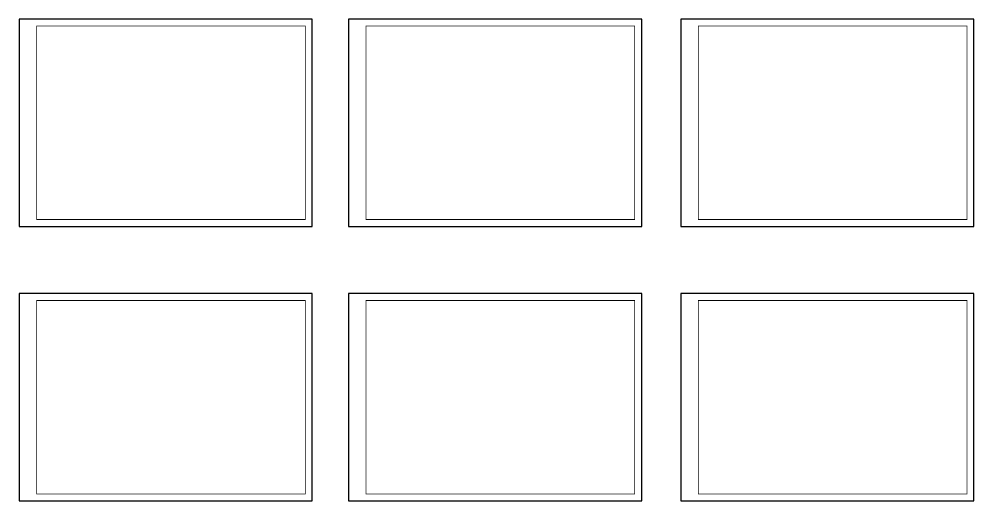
# Model space of a CAD drawing. Extents: x 380662 to 384336, y 3073712 to 3075492.
# Drawn here: x 381351 to 382035, y 3073712 to 3074058 of the extents above; entities that cross this region are included whole.
import ezdxf

# ---------------------------------------------------------------- set-up
doc = ezdxf.new("R2010")
doc.units = 0
doc.header["$LTSCALE"] = 0.5
doc.layers.add('TWT_TITLE', color=7, linetype='CONTINUOUS')

msp = doc.modelspace()

# ---------------------------------------------------------------- linework, layer by layer
at = {"layer": 'TWT_TITLE', "linetype": 'Continuous'}
for points in [[(381351, 3073909), (381561, 3073909), (381561, 3074057.5), (381351, 3074057.5)], [(381587, 3073909), (381797, 3073909), (381797, 3074057.5), (381587, 3074057.5)], [(381825, 3073909), (382035, 3073909), (382035, 3074057.5), (381825, 3074057.5)], [(381351, 3073712.5), (381561, 3073712.5), (381561, 3073861), (381351, 3073861)], [(381587, 3073712.5), (381797, 3073712.5), (381797, 3073861), (381587, 3073861)], [(381825, 3073712.5), (382035, 3073712.5), (382035, 3073861), (381825, 3073861)]]:
    msp.add_lwpolyline(points, close=True, dxfattribs=at)
at = {"layer": 'TWT_TITLE', "linetype": 'Continuous', "const_width": 0.5}
for points in [[(381363.5, 3073914), (381556, 3073914), (381556, 3074052.5), (381363.5, 3074052.5)], [(381599.5, 3073914), (381792, 3073914), (381792, 3074052.5), (381599.5, 3074052.5)], [(381837.5, 3073914), (382030, 3073914), (382030, 3074052.5), (381837.5, 3074052.5)], [(381363.5, 3073717.5), (381556, 3073717.5), (381556, 3073856), (381363.5, 3073856)], [(381599.5, 3073717.5), (381792, 3073717.5), (381792, 3073856), (381599.5, 3073856)], [(381837.5, 3073717.5), (382030, 3073717.5), (382030, 3073856), (381837.5, 3073856)]]:
    msp.add_lwpolyline(points, close=True, dxfattribs=at)
at = {"layer": 'TWT_TITLE', "linetype": 'Continuous', "const_width": 0.4}
for points in [[(381556, 3073914), (381556, 3074052.5)], [(381792, 3073914), (381792, 3074052.5)], [(382030, 3073914), (382030, 3074052.5)], [(381556, 3073717.5), (381556, 3073856)], [(381792, 3073717.5), (381792, 3073856)], [(382030, 3073717.5), (382030, 3073856)]]:
    msp.add_lwpolyline(points, dxfattribs=at)

doc.saveas('drawing.dxf')
